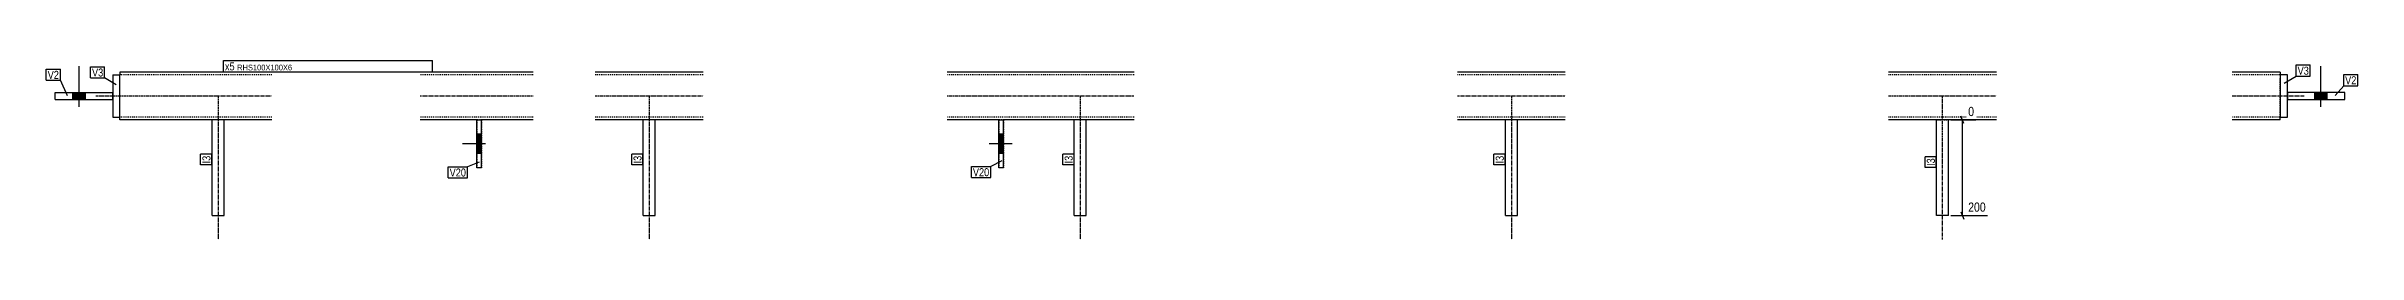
# Model space of a CAD drawing. Header units: millimetres. Extents: x 8 to 22469, y 7 to 475.
# Drawn here: x 17643 to 22469, y 12 to 386 of the extents above; entities that cross this region are included whole.
import ezdxf

# ---------------------------------------------------------------- set-up
doc = ezdxf.new("R2010")
doc.units = ezdxf.units.MM
doc.linetypes.add('DXK_LINE_DOT2', pattern=[3.9198, 1.9599, -1.9599])
doc.linetypes.add('DXK_LINE_DOT3', pattern=[5.9187, 2.979, -0.9799, 0.9799, -0.9799])
for name, color, linetype in [('MÅLSÆTNING', 7, 'Continuous'), ('STÅL', 7, 'Continuous'), ('TEKST', 7, 'Continuous')]:
    doc.layers.add(name, color=color, linetype=linetype)
doc.styles.add('Arial Narrow', font='ARIALN.TTF', dxfattribs={"height": 0.2})

msp = doc.modelspace()

# ---------------------------------------------------------------- hatches: boundary and pattern name
at = {"layer": 'STÅL', "linetype": 'Continuous'}
for points in [[(17698.8, 304.5), (17724.8, 304.5), (17724.8, 319.5), (17698.8, 319.5)], [(17698.8, 304.5), (17724.8, 304.5), (17724.8, 319.5), (17698.8, 319.5)], [(22404.8, 319.5), (22378.8, 319.5), (22378.8, 304.5), (22404.8, 304.5)], [(22404.8, 319.5), (22378.8, 319.5), (22378.8, 304.5), (22404.8, 304.5)], [(18541.8, 232), (18541.8, 192), (18551.8, 192), (18551.8, 232)], [(18541.8, 232), (18541.8, 192), (18551.8, 192), (18551.8, 232)], [(19631.8, 232), (19631.8, 192), (19641.8, 192), (19641.8, 232)], [(19631.8, 232), (19631.8, 192), (19641.8, 192), (19641.8, 232)]]:
    msp.add_hatch(color=96, dxfattribs=at).paths.add_polyline_path(points)

# ---------------------------------------------------------------- linework, layer by layer
at = {"layer": 'MÅLSÆTNING', "color": 7, "linetype": 'Continuous'}
for p, q in [((21619.3, 262), (21671.3, 262)), ((21646.3, 254.5), (21640.3, 269.5)), ((21643.3, 62), (21643.3, 262)), ((21619.3, 62), (21695.6, 62)), ((21640.3, 69.5), (21646.3, 54.5))]:
    msp.add_line(p, q, dxfattribs=at)
at = {"layer": 'STÅL', "color": 96, "linetype": 'Continuous'}
for p, q in [((17711.8, 289.5), (17711.8, 374.5)), ((17711.8, 289.5), (17711.8, 374.5)), ((22391.8, 289.5), (22391.8, 374.5)), ((22391.8, 289.5), (22391.8, 374.5)), ((17698.8, 304.5), (17698.8, 319.5)), ((17698.8, 304.5), (17698.8, 319.5)), ((17724.8, 304.5), (17724.8, 319.5)), ((17724.8, 304.5), (17724.8, 319.5)), ((22378.8, 304.5), (22378.8, 319.5)), ((22378.8, 304.5), (22378.8, 319.5)), ((22404.8, 304.5), (22404.8, 319.5)), ((22404.8, 304.5), (22404.8, 319.5)), ((18559.8, 212), (18511.8, 212)), ((18559.8, 212), (18511.8, 212)), ((18551.8, 232), (18541.8, 232)), ((18551.8, 232), (18541.8, 232)), ((19659.8, 212), (19611.8, 212)), ((19659.8, 212), (19611.8, 212)), ((19641.8, 232), (19631.8, 232)), ((19641.8, 232), (19631.8, 232)), ((18551.8, 192), (18541.8, 192)), ((18551.8, 192), (18541.8, 192)), ((19641.8, 192), (19631.8, 192)), ((19641.8, 192), (19631.8, 192))]:
    msp.add_line(p, q, dxfattribs=at)
at = {"layer": 'STÅL', "color": 2, "linetype": 'Continuous'}
for p, q in [((17781.8, 356), (17781.8, 268)), ((17781.8, 356), (17796.8, 356)), ((17796.8, 362), (17796.8, 356)), ((18114.3, 362), (17796.8, 362)), ((17796.8, 268), (17796.8, 356)), ((18659.8, 362), (18423.8, 362)), ((19014.3, 362), (18789.3, 362)), ((19914.3, 362), (19523.8, 362)), ((20814.3, 362), (20589.3, 362)), ((21714.3, 362), (21489.3, 362)), ((22306.8, 362), (22206.8, 362)), ((22306.8, 362), (22306.8, 361.1)), ((22306.8, 361.1), (22306.8, 356)), ((22321.8, 356), (22306.8, 356)), ((22306.8, 356), (22306.8, 268)), ((22321.8, 268), (22321.8, 356)), ((17661.8, 304.5), (17661.8, 319.5)), ((17661.8, 319.5), (17781.8, 319.5)), ((17661.8, 304.5), (17781.8, 304.5)), ((17781.8, 304.5), (17781.8, 319.5)), ((22321.8, 319.5), (22321.8, 304.5)), ((22441.8, 319.5), (22321.8, 319.5)), ((22321.8, 304.5), (22441.8, 304.5)), ((22441.8, 304.5), (22441.8, 319.5)), ((17781.8, 268), (17796.8, 268)), ((17796.8, 262.9), (17796.8, 268)), ((17796.8, 262), (17796.8, 262.9)), ((18114.3, 262), (17796.8, 262)), ((17989.3, 62), (17989.3, 262)), ((18014.3, 62), (18014.3, 262)), ((18541.8, 262), (18423.8, 262)), ((18541.8, 162), (18541.8, 262)), ((18541.8, 262), (18551.8, 262)), ((18659.8, 262), (18551.8, 262)), ((18551.8, 162), (18551.8, 262)), ((19014.3, 262), (18789.3, 262)), ((18889.3, 62), (18889.3, 262)), ((18914.3, 62), (18914.3, 262)), ((19631.8, 262), (19523.8, 262)), ((19631.8, 162), (19631.8, 262)), ((19631.8, 262), (19641.8, 262)), ((19641.8, 162), (19641.8, 262)), ((19914.3, 262), (19641.8, 262)), ((19789.3, 62), (19789.3, 262)), ((19814.3, 62), (19814.3, 262)), ((20814.3, 262), (20589.3, 262)), ((20689.3, 62), (20689.3, 262)), ((20714.3, 62), (20714.3, 262)), ((21714.3, 262), (21489.3, 262)), ((21589.3, 62), (21589.3, 262)), ((21614.3, 62), (21614.3, 262)), ((22306.8, 262), (22206.8, 262)), ((22306.8, 268), (22321.8, 268)), ((22306.8, 262), (22306.8, 268)), ((18551.8, 162), (18541.8, 162)), ((19641.8, 162), (19631.8, 162)), ((17989.3, 62), (18014.3, 62)), ((18889.3, 62), (18914.3, 62)), ((19789.3, 62), (19814.3, 62)), ((20689.3, 62), (20714.3, 62)), ((21614.3, 62), (21589.3, 62))]:
    msp.add_line(p, q, dxfattribs=at)
at = {"layer": 'STÅL', "color": 7, "linetype": 'DXK_LINE_DOT2'}
for p, q in [((17796.8, 362), (17796.8, 361.1)), ((17796.8, 361.1), (17796.8, 358.5)), ((18114.3, 356), (17796.8, 356)), ((17796.8, 274), (17796.8, 356)), ((18659.8, 356), (18423.8, 356)), ((19014.3, 356), (18789.3, 356)), ((19914.3, 356), (19523.8, 356)), ((20814.3, 356), (20589.3, 356)), ((21714.3, 356), (21489.3, 356)), ((22306.8, 356), (22206.8, 356)), ((22306.8, 362), (22306.8, 362)), ((22306.8, 358.5), (22306.8, 350)), ((22306.8, 268), (22306.8, 350)), ((17796.8, 265.5), (17796.8, 274)), ((18114.3, 268), (17796.8, 268)), ((18014.3, 262), (17989.3, 262)), ((18659.8, 268), (18423.8, 268)), ((18551.8, 262), (18541.8, 262)), ((18541.8, 262), (18541.8, 162)), ((18551.8, 262), (18551.8, 162)), ((19014.3, 268), (18789.3, 268)), ((18914.3, 262), (18889.3, 262)), ((19914.3, 268), (19523.8, 268)), ((19631.8, 262), (19631.8, 162)), ((19641.8, 262), (19631.8, 262)), ((19641.8, 262), (19641.8, 162)), ((19814.3, 262), (19789.3, 262)), ((20814.3, 268), (20589.3, 268)), ((20714.3, 262), (20689.3, 262)), ((21714.3, 268), (21489.3, 268)), ((21589.3, 262), (21614.3, 262)), ((22306.8, 268), (22206.8, 268)), ((21612.6, 62), (21612.5, 62))]:
    msp.add_line(p, q, dxfattribs=at)
at = {"layer": 'STÅL', "color": 7, "linetype": 'DXK_LINE_DOT3'}
for p, q in [((17746.8, 312), (18114.3, 312)), ((18001.8, 312), (18001.8, 12)), ((18423.8, 312), (18659.8, 312)), ((18789.3, 312), (19014.3, 312)), ((18901.8, 312), (18901.8, 12)), ((19523.8, 312), (19914.3, 312)), ((19801.8, 312), (19801.8, 12)), ((20589.3, 312), (20814.3, 312)), ((20701.8, 312), (20701.8, 12)), ((21489.3, 312), (21714.3, 312)), ((21601.8, 12), (21601.8, 312)), ((22206.8, 312), (22356.8, 312))]:
    msp.add_line(p, q, dxfattribs=at)

# ---------------------------------------------------------------- wipeouts: each hides what was drawn before it
at = {"color": 0}
msp.add_wipeout([(17669.5, 347.8), (17669.5, 365.3), (17646.1, 365.3), (17646.1, 347.8)], dxfattribs=at).dxf.layer = 'TEKST'

# ---------------------------------------------------------------- next in the draw order: wipeouts: each hides what was drawn before it
at = {"color": 0, "linetype": 'Continuous'}
for points in [[(21671.6, 266), (21671.6, 294), (21651.4, 294), (21651.4, 266)], [(21696, 66), (21696, 94), (21651.4, 94), (21651.4, 66)]]:
    msp.add_wipeout(points, dxfattribs=at).dxf.layer = 'MÅLSÆTNING'
at = {"color": 0}
for points in [[(17669.5, 347.8), (17669.5, 365.3), (17646.1, 365.3), (17646.1, 347.8)], [(17762, 352.7), (17762, 370.2), (17738.6, 370.2), (17738.6, 352.7)], [(18036.3, 365.5), (18036.3, 383), (18016.1, 383), (18016.1, 365.5)], [(22366.6, 356.5), (22366.6, 374), (22343.1, 374), (22343.1, 356.5)], [(22465.7, 336.5), (22465.7, 354), (22442.3, 354), (22442.3, 336.5)], [(17985.8, 187), (17968.3, 187), (17968.3, 171), (17985.8, 171)], [(18519.3, 143.6), (18519.3, 161.1), (18485.2, 161.1), (18485.2, 143.6)], [(18885.8, 187), (18868.3, 187), (18868.3, 171), (18885.8, 171)], [(19611.8, 144.2), (19611.8, 161.7), (19577.6, 161.7), (19577.6, 144.2)], [(19785.8, 187), (19768.3, 187), (19768.3, 171), (19785.8, 171)], [(20685.8, 187), (20668.3, 187), (20668.3, 171), (20685.8, 171)], [(21585.8, 181.7), (21568.3, 181.7), (21568.3, 165.7), (21585.8, 165.7)]]:
    msp.add_wipeout(points, dxfattribs=at).dxf.layer = 'TEKST'

# ---------------------------------------------------------------- next in the draw order: linework, layer by layer
at = {"layer": 'TEKST', "color": 7, "linetype": 'Continuous'}
for p, q in [((17643.1, 368.3), (17672.5, 368.3)), ((17643.1, 344.8), (17643.1, 368.3)), ((17643.1, 344.8), (17672.5, 344.8)), ((17672.5, 344.8), (17672.5, 368.3)), ((17687.3, 312.4), (17672.5, 344.8))]:
    msp.add_line(p, q, dxfattribs=at)

# ---------------------------------------------------------------- next in the draw order: texts
at = {"layer": 'MÅLSÆTNING', "color": 3, "linetype": 'Continuous', "style": 'Arial Narrow'}
for s, height, p in [('0', 19.1, (21655.4, 270)), ('200', 19.09, (21655.4, 70))]:
    msp.add_text(s, height=height, dxfattribs=at).set_placement(p)
at = {"layer": 'TEKST', "color": 3, "style": 'Arial Narrow'}
msp.add_text('V2', height=16.7, dxfattribs=at).set_placement((17646.1, 347.8))

# ---------------------------------------------------------------- next in the draw order: wipeouts: each hides what was drawn before it
at = {"color": 0}
for points in [[(17762, 352.7), (17762, 370.2), (17738.6, 370.2), (17738.6, 352.7)], [(18036.3, 365.5), (18036.3, 383), (18016.1, 383), (18016.1, 365.5)], [(22366.6, 356.5), (22366.6, 374), (22343.1, 374), (22343.1, 356.5)], [(22465.7, 336.5), (22465.7, 354), (22442.3, 354), (22442.3, 336.5)], [(17985.8, 187), (17968.3, 187), (17968.3, 171), (17985.8, 171)], [(18519.3, 143.6), (18519.3, 161.1), (18485.2, 161.1), (18485.2, 143.6)], [(18885.8, 187), (18868.3, 187), (18868.3, 171), (18885.8, 171)], [(19611.8, 144.2), (19611.8, 161.7), (19577.6, 161.7), (19577.6, 144.2)], [(19785.8, 187), (19768.3, 187), (19768.3, 171), (19785.8, 171)], [(20685.8, 187), (20668.3, 187), (20668.3, 171), (20685.8, 171)], [(21585.8, 181.7), (21568.3, 181.7), (21568.3, 165.7), (21585.8, 165.7)]]:
    msp.add_wipeout(points, dxfattribs=at).dxf.layer = 'TEKST'

# ---------------------------------------------------------------- next in the draw order: linework, layer by layer
at = {"layer": 'TEKST', "color": 7, "linetype": 'Continuous'}
for p, q in [((17735.6, 373.2), (17765, 373.2)), ((17735.6, 349.7), (17735.6, 373.2)), ((17735.6, 349.7), (17765, 349.7)), ((17765, 349.7), (17765, 373.2)), ((17789.3, 335.1), (17765, 349.7)), ((18013.1, 362.5), (18013.1, 386)), ((22315.1, 338.7), (22340.1, 353.5)), ((22340.1, 377), (22369.6, 377)), ((22340.1, 353.5), (22340.1, 377)), ((22340.1, 353.5), (22369.6, 353.5)), ((22369.6, 353.5), (22369.6, 377)), ((22439.3, 357), (22468.7, 357)), ((22439.3, 333.5), (22439.3, 357)), ((22468.7, 333.5), (22468.7, 357)), ((22421.2, 313.2), (22439.3, 333.5)), ((22439.3, 333.5), (22468.7, 333.5)), ((17965.3, 168), (17965.3, 190)), ((17988.8, 190), (17965.3, 190)), ((17988.8, 168), (17965.3, 168)), ((17988.8, 168), (17988.8, 190)), ((18482.2, 164.1), (18522.3, 164.1)), ((18482.2, 140.6), (18482.2, 164.1)), ((18547, 173.7), (18522.3, 164.1)), ((18522.3, 140.6), (18522.3, 164.1)), ((18865.3, 168), (18865.3, 190)), ((18888.8, 190), (18865.3, 190)), ((18888.8, 168), (18865.3, 168)), ((18888.8, 168), (18888.8, 190)), ((19574.6, 164.7), (19614.8, 164.7)), ((19574.6, 141.2), (19574.6, 164.7)), ((19637.7, 176.2), (19614.8, 164.7)), ((19614.8, 141.2), (19614.8, 164.7)), ((19765.3, 168), (19765.3, 190)), ((19788.8, 190), (19765.3, 190)), ((19788.8, 168), (19765.3, 168)), ((19788.8, 168), (19788.8, 190)), ((20665.3, 168), (20665.3, 190)), ((20688.8, 190), (20665.3, 190)), ((20688.8, 168), (20665.3, 168)), ((20688.8, 168), (20688.8, 190)), ((21565.3, 162.7), (21565.3, 184.7)), ((21588.8, 184.7), (21565.3, 184.7)), ((21588.8, 162.7), (21565.3, 162.7)), ((21588.8, 162.7), (21588.8, 184.7)), ((18482.2, 140.6), (18522.3, 140.6)), ((19574.6, 141.2), (19614.8, 141.2))]:
    msp.add_line(p, q, dxfattribs=at)

# ---------------------------------------------------------------- next in the draw order: texts
at = {"layer": 'TEKST', "color": 3, "style": 'Arial Narrow'}
for s, p in [('V3', (17738.6, 352.7)), ('V3', (22343.1, 356.5)), ('V2', (22442.3, 336.5)), ('V20', (18485.2, 143.6)), ('V20', (19577.6, 144.2))]:
    msp.add_text(s, height=16.7, dxfattribs=at).set_placement(p)
for p in [(17985.8, 171), (18885.8, 171), (19785.8, 171), (20685.8, 171), (21585.8, 165.7)]:
    msp.add_text('I3', height=16.7, rotation=90.0002, dxfattribs=at).set_placement(p)

# ---------------------------------------------------------------- next in the draw order: wipeouts: each hides what was drawn before it
at = {"color": 0}
msp.add_wipeout([(18446.6, 365.5), (18446.6, 378), (18041.6, 378), (18041.6, 365.5)], dxfattribs=at).dxf.layer = 'TEKST'

# ---------------------------------------------------------------- next in the draw order: wipeouts: each hides what was drawn before it
msp.add_wipeout([(18446.6, 365.5), (18446.6, 378), (18041.6, 378), (18041.6, 365.5)], dxfattribs=at).dxf.layer = 'TEKST'

# ---------------------------------------------------------------- next in the draw order: linework, layer by layer
at = {"layer": 'TEKST', "color": 7, "linetype": 'Continuous'}
for p, q in [((18013.1, 386), (18449.6, 386)), ((18013.1, 362.5), (18449.6, 362.5)), ((18449.6, 362.5), (18449.6, 386))]:
    msp.add_line(p, q, dxfattribs=at)

# ---------------------------------------------------------------- next in the draw order: texts
at = {"layer": 'TEKST', "color": 3, "style": 'Arial Narrow'}
for s, height, p in [('x5', 16.7, (18016.1, 365.5)), ('RHS100X100X6', 11.93, (18041.6, 365.5))]:
    msp.add_text(s, height=height, dxfattribs=at).set_placement(p)

doc.saveas('drawing.dxf')
